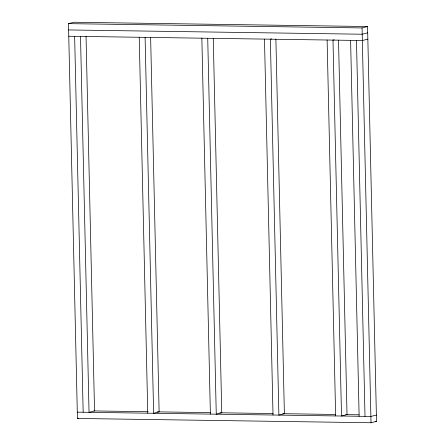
<?xml version="1.0" encoding="UTF-8"?>
<svg xmlns="http://www.w3.org/2000/svg" width="445" height="445" viewBox="0 0 445 445"><rect width="100%" height="100%" fill="white"/><g stroke="black" fill="none" stroke-linecap="round" stroke-linejoin="round"><path stroke-width="0.67" d="M68.48 23.641L73.981 22.25L367.559 26.539L376.52 421.359L371.019 422.75L77.441 418.461L68.48 23.641L362.058 27.929L367.559 26.539M271.578 38.876L270.354 39.188L278.887 415.107L284.388 413.716L275.889 39.188M334.212 39.794L332.988 40.1L341.515 416.019L347.022 414.629L338.523 40.1M367.704 32.841L362.202 34.232L68.625 29.943M367.848 39.143L362.347 40.528L68.764 36.24M77.441 418.461L78.659 418.15M376.375 415.057L370.874 416.448L77.297 412.159M93.901 410.93L148.04 411.725M157.063 411.853L210.502 412.637M219.802 412.771L272.963 413.55M282.681 413.689L335.43 414.462M345.715 414.612L359.026 414.807M375.135 421.337L376.52 421.359M362.058 27.929L371.019 422.75M356.473 40.445L365.006 416.364M350.604 40.361L359.132 416.281M327.114 40.017L335.647 415.936M264.486 39.099L273.019 415.018M213.261 38.27L221.76 412.799L216.259 414.189L207.726 38.27M201.852 38.187L210.385 414.106M150.627 37.358L159.126 411.886L153.625 413.277L145.098 37.358M139.224 37.269L147.757 413.188M86.041 36.412L94.54 410.941L89.039 412.331L80.506 36.412M74.638 36.329L83.165 412.242"/></g></svg>
